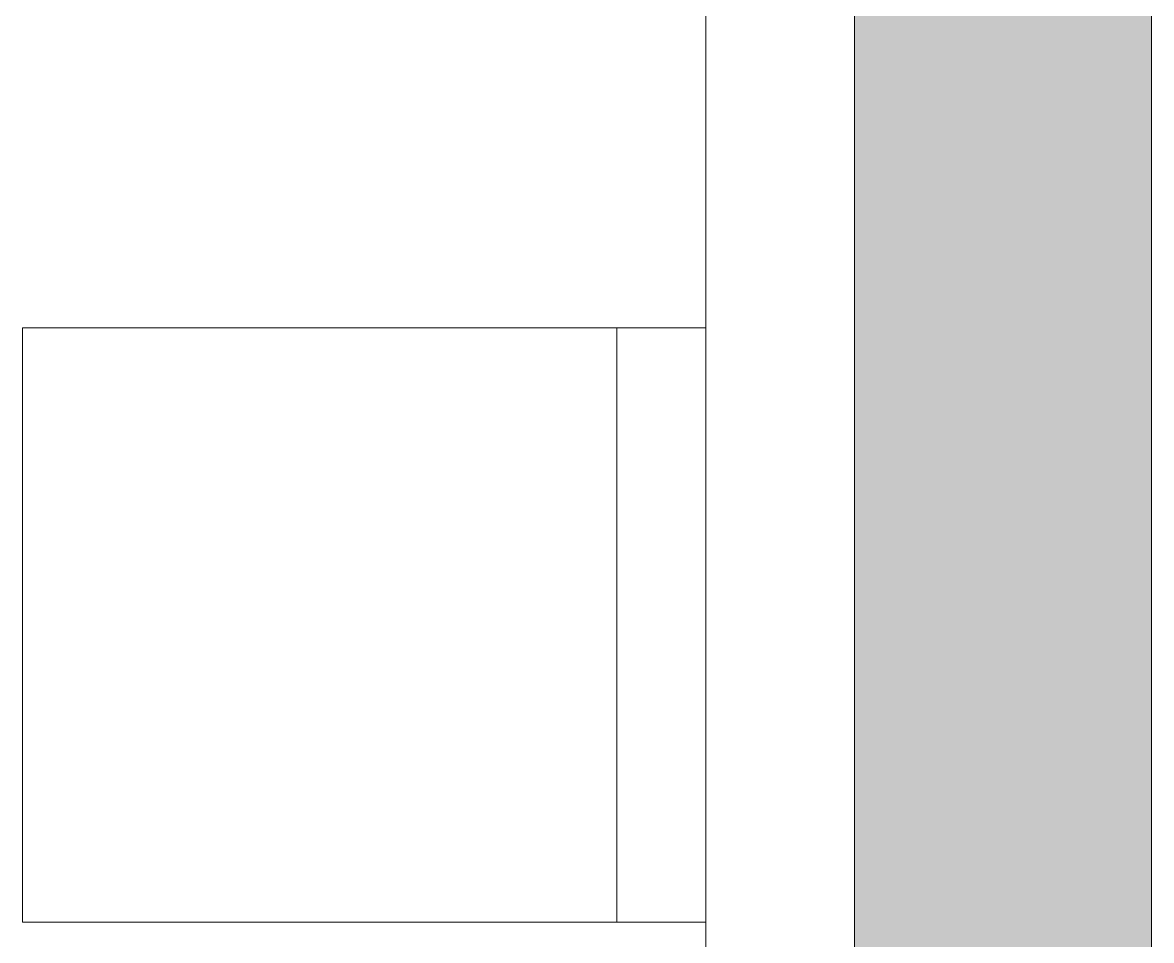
# Model space of a CAD drawing. Header units: metres. Extents: x 11578468 to 47831421, y -58341524 to -14256839.
# Drawn here: x 23852368 to 23853128, y -29093290 to -29092673 of the extents above; entities that cross this region are included whole.
import ezdxf

# ---------------------------------------------------------------- set-up
doc = ezdxf.new("R2010")
doc.units = ezdxf.units.M
doc.header["$LTSCALE"] = 50
doc.header["$MEASUREMENT"] = 0
doc.layers.add('ha', color=8, linetype='CONTINUOUS', lineweight=5)

msp = doc.modelspace()

# ---------------------------------------------------------------- linework, layer by layer
at = {"layer": 'ha'}
for p, q in [((23852927.7, -29093542.27), (23852927.7, -29077692.27)), ((23852827.7, -29079943.27), (23852827.7, -29093542.27)), ((23852827.7, -29089142.27), (23852827.7, -29093542.27)), ((23852927.7, -29092542.27), (23852927.7, -29093692.27)), ((23853127.7, -29092542.27), (23853127.7, -29093892.27)), ((23852767.7, -29092878.27), (23852367.7, -29092878.27)), ((23852367.7, -29092878.27), (23852367.7, -29093278.27)), ((23852767.7, -29093278.27), (23852767.7, -29092878.27)), ((23852827.7, -29092878.27), (23852767.7, -29092878.27)), ((23852767.7, -29092878.27), (23852767.7, -29093278.27)), ((23852827.7, -29093278.27), (23852827.7, -29092878.27)), ((23852367.7, -29093278.27), (23852767.7, -29093278.27)), ((23852767.7, -29093278.27), (23852827.7, -29093278.27))]:
    msp.add_line(p, q, dxfattribs=at)
for points in [[(23852927.7, -29093692.27), (23852927.7, -29092542.27), (23853127.7, -29093892.27)], [(23853127.7, -29093892.27), (23852927.7, -29092542.27), (23853127.7, -29092542.27)]]:
    msp.add_solid(points, dxfattribs=at)

doc.saveas('drawing.dxf')
